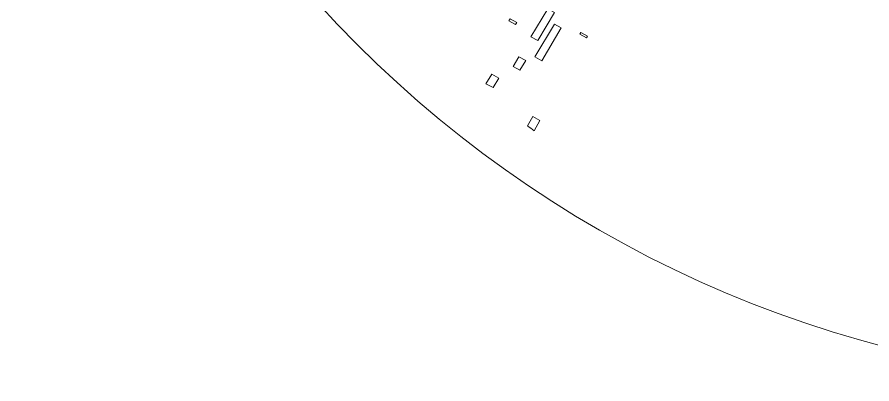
# Model space of a CAD drawing. Header units: millimetres. Extents: x -751 to 1411, y -446 to 1681.
# Drawn here: x 329.5 to 698, y 680.7 to 838.9 of the extents above; entities that cross this region are included whole.
import ezdxf

# ---------------------------------------------------------------- set-up
doc = ezdxf.new("R2010")
doc.units = ezdxf.units.MM
doc.header["$MEASUREMENT"] = 0
doc.layers.add('Layer 3', color=7, linetype='Continuous')

msp = doc.modelspace()

# ---------------------------------------------------------------- linework, layer by layer
at = {"layer": 'Layer 3', "lineweight": 0}
for points in [[(558.36, 842.42), (561.23, 840.86), (553.97, 828.72), (551.04, 830.32), (558.36, 842.42)], [(545.02, 836.59), (544.44, 835.66), (541.53, 837.25), (542.11, 838.18), (545.02, 836.59)], [(552.77, 821.68), (561.17, 835.85), (564.07, 834.27), (555.74, 820.06), (552.77, 821.68)], [(572.53, 832.24), (575.44, 830.66), (575.05, 829.98), (572.15, 831.56), (572.53, 832.24)], [(546.31, 815.92), (543.32, 817.57), (545.88, 821.79), (548.85, 820.16), (546.31, 815.92)], [(534.7, 808.44), (531.66, 810.12), (534.17, 814.2), (537.19, 812.54), (534.7, 808.44)]]:
    msp.add_lwpolyline(points, dxfattribs=at)
for points, knots in [([(1329.54, 1180.7), (1329.54, 1456.84), (1105.68, 1680.7), (829.54, 1680.7), (553.39, 1680.7), (329.54, 1456.84), (329.54, 1180.7), (329.54, 904.55), (553.39, 680.7), (829.54, 680.7), (995.26, 680.7), (1142.15, 761.32), (1233.12, 885.49), (1233.12, 885.49), (1233.3, 885.36), (1233.3, 885.36), (1236.17, 889.05), (1238.96, 892.81), (1241.43, 896.78), (1241.43, 896.78), (1241.25, 896.9), (1241.25, 896.9), (1296.93, 977.52), (1329.54, 1075.3), (1329.54, 1180.7)], [0, 0, 0, 0, 1, 1, 1, 2, 2, 2, 3, 3, 3, 4, 4, 4, 5, 5, 5, 6, 6, 6, 7, 7, 7, 8, 8, 8, 8]), ([(552.51, 789.88), (551.54, 790.57), (550.58, 791.27), (549.62, 791.96), (549.62, 791.96), (551.88, 795.93), (551.88, 795.93), (551.88, 795.93), (554.95, 794.22), (554.95, 794.22), (554.95, 794.22), (552.51, 789.88), (552.51, 789.88)], [0, 0, 0, 0, 1, 1, 1, 2, 2, 2, 3, 3, 3, 4, 4, 4, 4])]:
    msp.add_open_spline(points, degree=3, knots=knots, dxfattribs=at)

doc.saveas('drawing.dxf')
